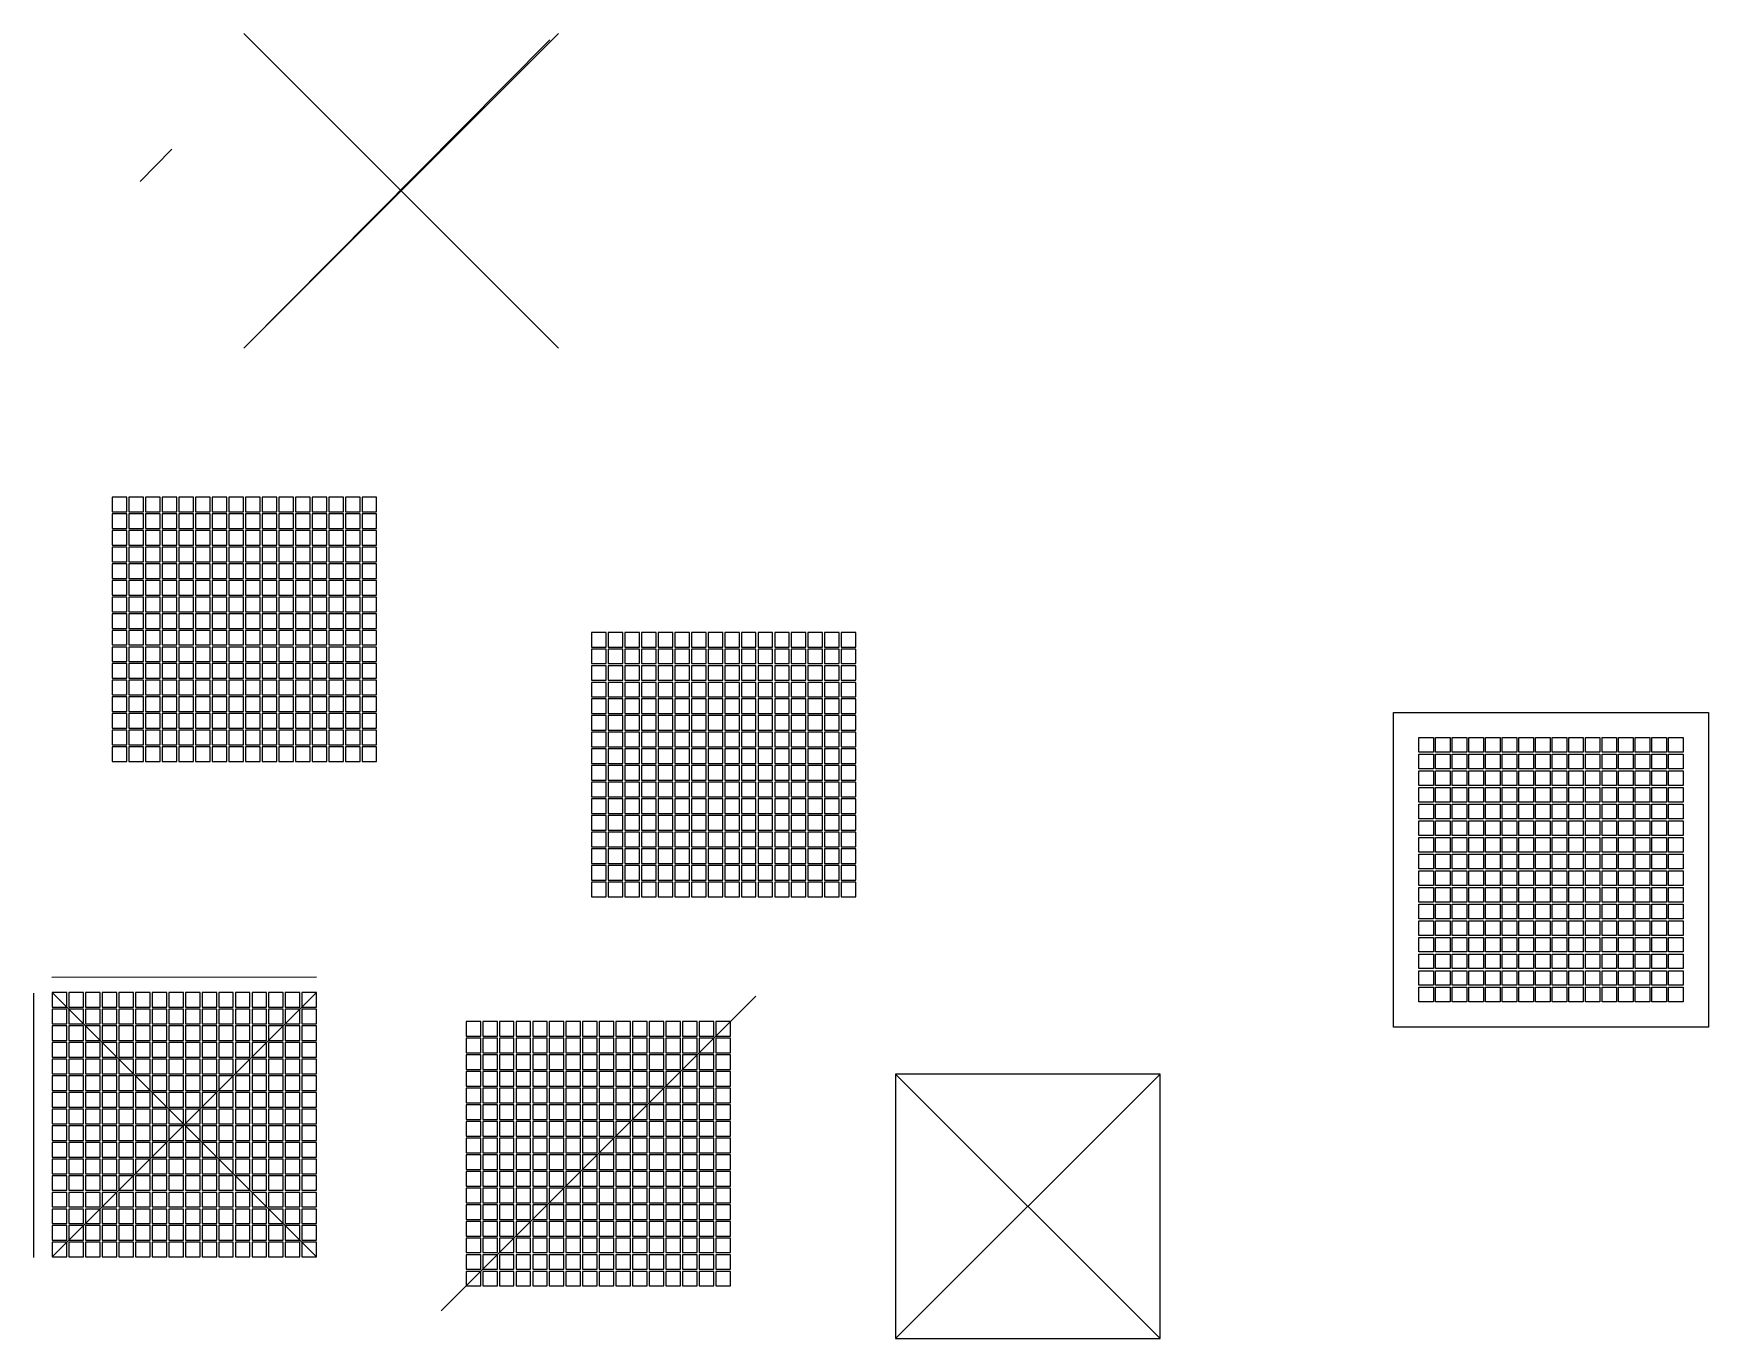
# Model space of a CAD drawing. Header units: inches. Extents: x 0.4 to 40.3, y 1.1 to 32.2.
import ezdxf

# ---------------------------------------------------------------- set-up
doc = ezdxf.new("R2010")
doc.units = ezdxf.units.IN
doc.header["$MEASUREMENT"] = 0

# ---------------------------------------------------------------- blocks, each defined once
blk = doc.blocks.new('*U2')
blk.add_lwpolyline([(-0.17405, -0.17405), (0.17405, -0.17405), (0.17405, 0.17405), (-0.17405, 0.17405)], close=True)
blk = doc.blocks.new('*U3')
at = {"color": 0, "linetype": 'ByBlock', "lineweight": -2, "transparency": 16777216}
for p in [(0, 5.949), (0.3966, 5.949), (0.7932, 5.949), (1.1898, 5.949), (1.5864, 5.949), (1.983, 5.949), (2.3796, 5.949), (2.7762, 5.949), (3.1728, 5.949), (3.5694, 5.949), (3.966, 5.949), (4.3626, 5.949), (4.7592, 5.949), (5.1558, 5.949), (5.5524, 5.949), (5.949, 5.949), (0, 5.5524), (0.3966, 5.5524), (0.7932, 5.5524), (1.1898, 5.5524), (1.5864, 5.5524), (1.983, 5.5524), (2.3796, 5.5524), (2.7762, 5.5524), (3.1728, 5.5524), (3.5694, 5.5524), (3.966, 5.5524), (4.3626, 5.5524), (4.7592, 5.5524), (5.1558, 5.5524), (5.5524, 5.5524), (5.949, 5.5524), (0, 5.1558), (0.3966, 5.1558), (0.7932, 5.1558), (1.1898, 5.1558), (1.5864, 5.1558), (1.983, 5.1558), (2.3796, 5.1558), (2.7762, 5.1558), (3.1728, 5.1558), (3.5694, 5.1558), (3.966, 5.1558), (4.3626, 5.1558), (4.7592, 5.1558), (5.1558, 5.1558), (5.5524, 5.1558), (5.949, 5.1558), (0, 4.7592), (0.3966, 4.7592), (0.7932, 4.7592), (1.1898, 4.7592), (1.5864, 4.7592), (1.983, 4.7592), (2.3796, 4.7592), (2.7762, 4.7592), (3.1728, 4.7592), (3.5694, 4.7592), (3.966, 4.7592), (4.3626, 4.7592), (4.7592, 4.7592), (5.1558, 4.7592), (5.5524, 4.7592), (5.949, 4.7592), (0, 4.3626), (0.3966, 4.3626), (0.7932, 4.3626), (1.1898, 4.3626), (1.5864, 4.3626), (1.983, 4.3626), (2.3796, 4.3626), (2.7762, 4.3626), (3.1728, 4.3626), (3.5694, 4.3626), (3.966, 4.3626), (4.3626, 4.3626), (4.7592, 4.3626), (5.1558, 4.3626), (5.5524, 4.3626), (5.949, 4.3626), (0, 3.966), (0.3966, 3.966), (0.7932, 3.966), (1.1898, 3.966), (1.5864, 3.966), (1.983, 3.966), (2.3796, 3.966), (2.7762, 3.966), (3.1728, 3.966), (3.5694, 3.966), (3.966, 3.966), (4.3626, 3.966), (4.7592, 3.966), (5.1558, 3.966), (5.5524, 3.966), (5.949, 3.966), (0, 3.5694), (0.3966, 3.5694), (0.7932, 3.5694), (1.1898, 3.5694), (1.5864, 3.5694), (1.983, 3.5694), (2.3796, 3.5694), (2.7762, 3.5694), (3.1728, 3.5694), (3.5694, 3.5694), (3.966, 3.5694), (4.3626, 3.5694), (4.7592, 3.5694), (5.1558, 3.5694), (5.5524, 3.5694), (5.949, 3.5694), (0, 3.1728), (0.3966, 3.1728), (0.7932, 3.1728), (1.1898, 3.1728), (1.5864, 3.1728), (1.983, 3.1728), (2.3796, 3.1728), (2.7762, 3.1728), (3.1728, 3.1728), (3.5694, 3.1728), (3.966, 3.1728), (4.3626, 3.1728), (4.7592, 3.1728), (5.1558, 3.1728), (5.5524, 3.1728), (5.949, 3.1728), (0, 2.7762), (0.3966, 2.7762), (0.7932, 2.7762), (1.1898, 2.7762), (1.5864, 2.7762), (1.983, 2.7762), (2.3796, 2.7762), (2.7762, 2.7762), (3.1728, 2.7762), (3.5694, 2.7762), (3.966, 2.7762), (4.3626, 2.7762), (4.7592, 2.7762), (5.1558, 2.7762), (5.5524, 2.7762), (5.949, 2.7762), (0, 2.3796), (0.3966, 2.3796), (0.7932, 2.3796), (1.1898, 2.3796), (1.5864, 2.3796), (1.983, 2.3796), (2.3796, 2.3796), (2.7762, 2.3796), (3.1728, 2.3796), (3.5694, 2.3796), (3.966, 2.3796), (4.3626, 2.3796), (4.7592, 2.3796), (5.1558, 2.3796), (5.5524, 2.3796), (5.949, 2.3796), (0, 1.983), (0.3966, 1.983), (0.7932, 1.983), (1.1898, 1.983), (1.5864, 1.983), (1.983, 1.983), (2.3796, 1.983), (2.7762, 1.983), (3.1728, 1.983), (3.5694, 1.983), (3.966, 1.983), (4.3626, 1.983), (4.7592, 1.983), (5.1558, 1.983), (5.5524, 1.983), (5.949, 1.983), (0, 1.5864), (0.3966, 1.5864), (0.7932, 1.5864), (1.1898, 1.5864), (1.5864, 1.5864), (1.983, 1.5864), (2.3796, 1.5864), (2.7762, 1.5864), (3.1728, 1.5864), (3.5694, 1.5864), (3.966, 1.5864), (4.3626, 1.5864), (4.7592, 1.5864), (5.1558, 1.5864), (5.5524, 1.5864), (5.949, 1.5864), (0, 1.1898), (0.3966, 1.1898), (0.7932, 1.1898), (1.1898, 1.1898), (1.5864, 1.1898), (1.983, 1.1898), (2.3796, 1.1898), (2.7762, 1.1898), (3.1728, 1.1898), (3.5694, 1.1898), (3.966, 1.1898), (4.3626, 1.1898), (4.7592, 1.1898), (5.1558, 1.1898), (5.5524, 1.1898), (5.949, 1.1898), (0, 0.7932), (0.3966, 0.7932), (0.7932, 0.7932), (1.1898, 0.7932), (1.5864, 0.7932), (1.983, 0.7932), (2.3796, 0.7932), (2.7762, 0.7932), (3.1728, 0.7932), (3.5694, 0.7932), (3.966, 0.7932), (4.3626, 0.7932), (4.7592, 0.7932), (5.1558, 0.7932), (5.5524, 0.7932), (5.949, 0.7932), (0, 0.3966), (0.3966, 0.3966), (0.7932, 0.3966), (1.1898, 0.3966), (1.5864, 0.3966), (1.983, 0.3966), (2.3796, 0.3966), (2.7762, 0.3966), (3.1728, 0.3966), (3.5694, 0.3966), (3.966, 0.3966), (4.3626, 0.3966), (4.7592, 0.3966), (5.1558, 0.3966), (5.5524, 0.3966), (5.949, 0.3966), (0, 0), (0.3966, 0), (0.7932, 0), (1.1898, 0), (1.5864, 0), (1.983, 0), (2.3796, 0), (2.7762, 0), (3.1728, 0), (3.5694, 0), (3.966, 0), (4.3626, 0), (4.7592, 0), (5.1558, 0), (5.5524, 0), (5.949, 0)]:
    blk.add_blockref('*U2', p, dxfattribs=at)
blk = doc.blocks.new('*U4')
blk.add_lwpolyline([(-0.17405, -0.17405), (0.17405, -0.17405), (0.17405, 0.17405), (-0.17405, 0.17405)], close=True)
blk = doc.blocks.new('*U5')
at = {"color": 0, "linetype": 'ByBlock', "lineweight": -2, "transparency": 16777216}
for p in [(0, 5.949), (0.3966, 5.949), (0.7932, 5.949), (1.1898, 5.949), (1.5864, 5.949), (1.983, 5.949), (2.3796, 5.949), (2.7762, 5.949), (3.1728, 5.949), (3.5694, 5.949), (3.966, 5.949), (4.3626, 5.949), (4.7592, 5.949), (5.1558, 5.949), (5.5524, 5.949), (5.949, 5.949), (0, 5.5524), (0.3966, 5.5524), (0.7932, 5.5524), (1.1898, 5.5524), (1.5864, 5.5524), (1.983, 5.5524), (2.3796, 5.5524), (2.7762, 5.5524), (3.1728, 5.5524), (3.5694, 5.5524), (3.966, 5.5524), (4.3626, 5.5524), (4.7592, 5.5524), (5.1558, 5.5524), (5.5524, 5.5524), (5.949, 5.5524), (0, 5.1558), (0.3966, 5.1558), (0.7932, 5.1558), (1.1898, 5.1558), (1.5864, 5.1558), (1.983, 5.1558), (2.3796, 5.1558), (2.7762, 5.1558), (3.1728, 5.1558), (3.5694, 5.1558), (3.966, 5.1558), (4.3626, 5.1558), (4.7592, 5.1558), (5.1558, 5.1558), (5.5524, 5.1558), (5.949, 5.1558), (0, 4.7592), (0.3966, 4.7592), (0.7932, 4.7592), (1.1898, 4.7592), (1.5864, 4.7592), (1.983, 4.7592), (2.3796, 4.7592), (2.7762, 4.7592), (3.1728, 4.7592), (3.5694, 4.7592), (3.966, 4.7592), (4.3626, 4.7592), (4.7592, 4.7592), (5.1558, 4.7592), (5.5524, 4.7592), (5.949, 4.7592), (0, 4.3626), (0.3966, 4.3626), (0.7932, 4.3626), (1.1898, 4.3626), (1.5864, 4.3626), (1.983, 4.3626), (2.3796, 4.3626), (2.7762, 4.3626), (3.1728, 4.3626), (3.5694, 4.3626), (3.966, 4.3626), (4.3626, 4.3626), (4.7592, 4.3626), (5.1558, 4.3626), (5.5524, 4.3626), (5.949, 4.3626), (0, 3.966), (0.3966, 3.966), (0.7932, 3.966), (1.1898, 3.966), (1.5864, 3.966), (1.983, 3.966), (2.3796, 3.966), (2.7762, 3.966), (3.1728, 3.966), (3.5694, 3.966), (3.966, 3.966), (4.3626, 3.966), (4.7592, 3.966), (5.1558, 3.966), (5.5524, 3.966), (5.949, 3.966), (0, 3.5694), (0.3966, 3.5694), (0.7932, 3.5694), (1.1898, 3.5694), (1.5864, 3.5694), (1.983, 3.5694), (2.3796, 3.5694), (2.7762, 3.5694), (3.1728, 3.5694), (3.5694, 3.5694), (3.966, 3.5694), (4.3626, 3.5694), (4.7592, 3.5694), (5.1558, 3.5694), (5.5524, 3.5694), (5.949, 3.5694), (0, 3.1728), (0.3966, 3.1728), (0.7932, 3.1728), (1.1898, 3.1728), (1.5864, 3.1728), (1.983, 3.1728), (2.3796, 3.1728), (2.7762, 3.1728), (3.1728, 3.1728), (3.5694, 3.1728), (3.966, 3.1728), (4.3626, 3.1728), (4.7592, 3.1728), (5.1558, 3.1728), (5.5524, 3.1728), (5.949, 3.1728), (0, 2.7762), (0.3966, 2.7762), (0.7932, 2.7762), (1.1898, 2.7762), (1.5864, 2.7762), (1.983, 2.7762), (2.3796, 2.7762), (2.7762, 2.7762), (3.1728, 2.7762), (3.5694, 2.7762), (3.966, 2.7762), (4.3626, 2.7762), (4.7592, 2.7762), (5.1558, 2.7762), (5.5524, 2.7762), (5.949, 2.7762), (0, 2.3796), (0.3966, 2.3796), (0.7932, 2.3796), (1.1898, 2.3796), (1.5864, 2.3796), (1.983, 2.3796), (2.3796, 2.3796), (2.7762, 2.3796), (3.1728, 2.3796), (3.5694, 2.3796), (3.966, 2.3796), (4.3626, 2.3796), (4.7592, 2.3796), (5.1558, 2.3796), (5.5524, 2.3796), (5.949, 2.3796), (0, 1.983), (0.3966, 1.983), (0.7932, 1.983), (1.1898, 1.983), (1.5864, 1.983), (1.983, 1.983), (2.3796, 1.983), (2.7762, 1.983), (3.1728, 1.983), (3.5694, 1.983), (3.966, 1.983), (4.3626, 1.983), (4.7592, 1.983), (5.1558, 1.983), (5.5524, 1.983), (5.949, 1.983), (0, 1.5864), (0.3966, 1.5864), (0.7932, 1.5864), (1.1898, 1.5864), (1.5864, 1.5864), (1.983, 1.5864), (2.3796, 1.5864), (2.7762, 1.5864), (3.1728, 1.5864), (3.5694, 1.5864), (3.966, 1.5864), (4.3626, 1.5864), (4.7592, 1.5864), (5.1558, 1.5864), (5.5524, 1.5864), (5.949, 1.5864), (0, 1.1898), (0.3966, 1.1898), (0.7932, 1.1898), (1.1898, 1.1898), (1.5864, 1.1898), (1.983, 1.1898), (2.3796, 1.1898), (2.7762, 1.1898), (3.1728, 1.1898), (3.5694, 1.1898), (3.966, 1.1898), (4.3626, 1.1898), (4.7592, 1.1898), (5.1558, 1.1898), (5.5524, 1.1898), (5.949, 1.1898), (0, 0.7932), (0.3966, 0.7932), (0.7932, 0.7932), (1.1898, 0.7932), (1.5864, 0.7932), (1.983, 0.7932), (2.3796, 0.7932), (2.7762, 0.7932), (3.1728, 0.7932), (3.5694, 0.7932), (3.966, 0.7932), (4.3626, 0.7932), (4.7592, 0.7932), (5.1558, 0.7932), (5.5524, 0.7932), (5.949, 0.7932), (0, 0.3966), (0.3966, 0.3966), (0.7932, 0.3966), (1.1898, 0.3966), (1.5864, 0.3966), (1.983, 0.3966), (2.3796, 0.3966), (2.7762, 0.3966), (3.1728, 0.3966), (3.5694, 0.3966), (3.966, 0.3966), (4.3626, 0.3966), (4.7592, 0.3966), (5.1558, 0.3966), (5.5524, 0.3966), (5.949, 0.3966), (0, 0), (0.3966, 0), (0.7932, 0), (1.1898, 0), (1.5864, 0), (1.983, 0), (2.3796, 0), (2.7762, 0), (3.1728, 0), (3.5694, 0), (3.966, 0), (4.3626, 0), (4.7592, 0), (5.1558, 0), (5.5524, 0), (5.949, 0)]:
    blk.add_blockref('*U4', p, dxfattribs=at)
blk = doc.blocks.new('*U8')
at = {"color": 244, "true_color": 0x991b1e}
blk.add_lwpolyline([(0.17405, -0.17405), (0.17405, 0.17405), (-0.17405, 0.17405), (-0.17405, -0.17405)], close=True, dxfattribs=at)
blk = doc.blocks.new('*U9')
at = {"color": 0, "linetype": 'ByBlock', "lineweight": -2, "transparency": 16777216}
for p in [(0, 5.949), (0.3966, 5.949), (0.7932, 5.949), (1.1898, 5.949), (1.5864, 5.949), (1.983, 5.949), (2.3796, 5.949), (2.7762, 5.949), (3.1728, 5.949), (3.5694, 5.949), (3.966, 5.949), (4.3626, 5.949), (4.7592, 5.949), (5.1558, 5.949), (5.5524, 5.949), (5.949, 5.949), (0, 5.5524), (0.3966, 5.5524), (0.7932, 5.5524), (1.1898, 5.5524), (1.5864, 5.5524), (1.983, 5.5524), (2.3796, 5.5524), (2.7762, 5.5524), (3.1728, 5.5524), (3.5694, 5.5524), (3.966, 5.5524), (4.3626, 5.5524), (4.7592, 5.5524), (5.1558, 5.5524), (5.5524, 5.5524), (5.949, 5.5524), (0, 5.1558), (0.3966, 5.1558), (0.7932, 5.1558), (1.1898, 5.1558), (1.5864, 5.1558), (1.983, 5.1558), (2.3796, 5.1558), (2.7762, 5.1558), (3.1728, 5.1558), (3.5694, 5.1558), (3.966, 5.1558), (4.3626, 5.1558), (4.7592, 5.1558), (5.1558, 5.1558), (5.5524, 5.1558), (5.949, 5.1558), (0, 4.7592), (0.3966, 4.7592), (0.7932, 4.7592), (1.1898, 4.7592), (1.5864, 4.7592), (1.983, 4.7592), (2.3796, 4.7592), (2.7762, 4.7592), (3.1728, 4.7592), (3.5694, 4.7592), (3.966, 4.7592), (4.3626, 4.7592), (4.7592, 4.7592), (5.1558, 4.7592), (5.5524, 4.7592), (5.949, 4.7592), (0, 4.3626), (0.3966, 4.3626), (0.7932, 4.3626), (1.1898, 4.3626), (1.5864, 4.3626), (1.983, 4.3626), (2.3796, 4.3626), (2.7762, 4.3626), (3.1728, 4.3626), (3.5694, 4.3626), (3.966, 4.3626), (4.3626, 4.3626), (4.7592, 4.3626), (5.1558, 4.3626), (5.5524, 4.3626), (5.949, 4.3626), (0, 3.966), (0.3966, 3.966), (0.7932, 3.966), (1.1898, 3.966), (1.5864, 3.966), (1.983, 3.966), (2.3796, 3.966), (2.7762, 3.966), (3.1728, 3.966), (3.5694, 3.966), (3.966, 3.966), (4.3626, 3.966), (4.7592, 3.966), (5.1558, 3.966), (5.5524, 3.966), (5.949, 3.966), (0, 3.5694), (0.3966, 3.5694), (0.7932, 3.5694), (1.1898, 3.5694), (1.5864, 3.5694), (1.983, 3.5694), (2.3796, 3.5694), (2.7762, 3.5694), (3.1728, 3.5694), (3.5694, 3.5694), (3.966, 3.5694), (4.3626, 3.5694), (4.7592, 3.5694), (5.1558, 3.5694), (5.5524, 3.5694), (5.949, 3.5694), (0, 3.1728), (0.3966, 3.1728), (0.7932, 3.1728), (1.1898, 3.1728), (1.5864, 3.1728), (1.983, 3.1728), (2.3796, 3.1728), (2.7762, 3.1728), (3.1728, 3.1728), (3.5694, 3.1728), (3.966, 3.1728), (4.3626, 3.1728), (4.7592, 3.1728), (5.1558, 3.1728), (5.5524, 3.1728), (5.949, 3.1728), (0, 2.7762), (0.3966, 2.7762), (0.7932, 2.7762), (1.1898, 2.7762), (1.5864, 2.7762), (1.983, 2.7762), (2.3796, 2.7762), (2.7762, 2.7762), (3.1728, 2.7762), (3.5694, 2.7762), (3.966, 2.7762), (4.3626, 2.7762), (4.7592, 2.7762), (5.1558, 2.7762), (5.5524, 2.7762), (5.949, 2.7762), (0, 2.3796), (0.3966, 2.3796), (0.7932, 2.3796), (1.1898, 2.3796), (1.5864, 2.3796), (1.983, 2.3796), (2.3796, 2.3796), (2.7762, 2.3796), (3.1728, 2.3796), (3.5694, 2.3796), (3.966, 2.3796), (4.3626, 2.3796), (4.7592, 2.3796), (5.1558, 2.3796), (5.5524, 2.3796), (5.949, 2.3796), (0, 1.983), (0.3966, 1.983), (0.7932, 1.983), (1.1898, 1.983), (1.5864, 1.983), (1.983, 1.983), (2.3796, 1.983), (2.7762, 1.983), (3.1728, 1.983), (3.5694, 1.983), (3.966, 1.983), (4.3626, 1.983), (4.7592, 1.983), (5.1558, 1.983), (5.5524, 1.983), (5.949, 1.983), (0, 1.5864), (0.3966, 1.5864), (0.7932, 1.5864), (1.1898, 1.5864), (1.5864, 1.5864), (1.983, 1.5864), (2.3796, 1.5864), (2.7762, 1.5864), (3.1728, 1.5864), (3.5694, 1.5864), (3.966, 1.5864), (4.3626, 1.5864), (4.7592, 1.5864), (5.1558, 1.5864), (5.5524, 1.5864), (5.949, 1.5864), (0, 1.1898), (0.3966, 1.1898), (0.7932, 1.1898), (1.1898, 1.1898), (1.5864, 1.1898), (1.983, 1.1898), (2.3796, 1.1898), (2.7762, 1.1898), (3.1728, 1.1898), (3.5694, 1.1898), (3.966, 1.1898), (4.3626, 1.1898), (4.7592, 1.1898), (5.1558, 1.1898), (5.5524, 1.1898), (5.949, 1.1898), (0, 0.7932), (0.3966, 0.7932), (0.7932, 0.7932), (1.1898, 0.7932), (1.5864, 0.7932), (1.983, 0.7932), (2.3796, 0.7932), (2.7762, 0.7932), (3.1728, 0.7932), (3.5694, 0.7932), (3.966, 0.7932), (4.3626, 0.7932), (4.7592, 0.7932), (5.1558, 0.7932), (5.5524, 0.7932), (5.949, 0.7932), (0, 0.3966), (0.3966, 0.3966), (0.7932, 0.3966), (1.1898, 0.3966), (1.5864, 0.3966), (1.983, 0.3966), (2.3796, 0.3966), (2.7762, 0.3966), (3.1728, 0.3966), (3.5694, 0.3966), (3.966, 0.3966), (4.3626, 0.3966), (4.7592, 0.3966), (5.1558, 0.3966), (5.5524, 0.3966), (5.949, 0.3966), (0, 0), (0.3966, 0), (0.7932, 0), (1.1898, 0), (1.5864, 0), (1.983, 0), (2.3796, 0), (2.7762, 0), (3.1728, 0), (3.5694, 0), (3.966, 0), (4.3626, 0), (4.7592, 0), (5.1558, 0), (5.5524, 0), (5.949, 0)]:
    blk.add_blockref('*U8', p, dxfattribs=at)
blk = doc.blocks.new('*U12')
at = {"color": 244, "true_color": 0x991b1e}
blk.add_lwpolyline([(-0.17405, -0.17405), (0.17405, -0.17405), (0.17405, 0.17405), (-0.17405, 0.17405)], close=True, dxfattribs=at)
blk = doc.blocks.new('*U13')
at = {"color": 0, "linetype": 'ByBlock', "lineweight": -2, "transparency": 16777216}
for p in [(0, 0), (0.3966, 0), (0.7932, 0), (1.1898, 0), (1.5864, 0), (1.983, 0), (2.3796, 0), (2.7762, 0), (3.1728, 0), (3.5694, 0), (3.966, 0), (4.3626, 0), (4.7592, 0), (5.1558, 0), (5.5524, 0), (5.949, 0), (0, -0.3966), (0.3966, -0.3966), (0.7932, -0.3966), (1.1898, -0.3966), (1.5864, -0.3966), (1.983, -0.3966), (2.3796, -0.3966), (2.7762, -0.3966), (3.1728, -0.3966), (3.5694, -0.3966), (3.966, -0.3966), (4.3626, -0.3966), (4.7592, -0.3966), (5.1558, -0.3966), (5.5524, -0.3966), (5.949, -0.3966), (0, -0.7932), (0.3966, -0.7932), (0.7932, -0.7932), (1.1898, -0.7932), (1.5864, -0.7932), (1.983, -0.7932), (2.3796, -0.7932), (2.7762, -0.7932), (3.1728, -0.7932), (3.5694, -0.7932), (3.966, -0.7932), (4.3626, -0.7932), (4.7592, -0.7932), (5.1558, -0.7932), (5.5524, -0.7932), (5.949, -0.7932), (0, -1.1898), (0.3966, -1.1898), (0.7932, -1.1898), (1.1898, -1.1898), (1.5864, -1.1898), (1.983, -1.1898), (2.3796, -1.1898), (2.7762, -1.1898), (3.1728, -1.1898), (3.5694, -1.1898), (3.966, -1.1898), (4.3626, -1.1898), (4.7592, -1.1898), (5.1558, -1.1898), (5.5524, -1.1898), (5.949, -1.1898), (0, -1.5864), (0.3966, -1.5864), (0.7932, -1.5864), (1.1898, -1.5864), (1.5864, -1.5864), (1.983, -1.5864), (2.3796, -1.5864), (2.7762, -1.5864), (3.1728, -1.5864), (3.5694, -1.5864), (3.966, -1.5864), (4.3626, -1.5864), (4.7592, -1.5864), (5.1558, -1.5864), (5.5524, -1.5864), (5.949, -1.5864), (0, -1.983), (0.3966, -1.983), (0.7932, -1.983), (1.1898, -1.983), (1.5864, -1.983), (1.983, -1.983), (2.3796, -1.983), (2.7762, -1.983), (3.1728, -1.983), (3.5694, -1.983), (3.966, -1.983), (4.3626, -1.983), (4.7592, -1.983), (5.1558, -1.983), (5.5524, -1.983), (5.949, -1.983), (0, -2.3796), (0.3966, -2.3796), (0.7932, -2.3796), (1.1898, -2.3796), (1.5864, -2.3796), (1.983, -2.3796), (2.3796, -2.3796), (2.7762, -2.3796), (3.1728, -2.3796), (3.5694, -2.3796), (3.966, -2.3796), (4.3626, -2.3796), (4.7592, -2.3796), (5.1558, -2.3796), (5.5524, -2.3796), (5.949, -2.3796), (0, -2.7762), (0.3966, -2.7762), (0.7932, -2.7762), (1.1898, -2.7762), (1.5864, -2.7762), (1.983, -2.7762), (2.3796, -2.7762), (2.7762, -2.7762), (3.1728, -2.7762), (3.5694, -2.7762), (3.966, -2.7762), (4.3626, -2.7762), (4.7592, -2.7762), (5.1558, -2.7762), (5.5524, -2.7762), (5.949, -2.7762), (0, -3.1728), (0.3966, -3.1728), (0.7932, -3.1728), (1.1898, -3.1728), (1.5864, -3.1728), (1.983, -3.1728), (2.3796, -3.1728), (2.7762, -3.1728), (3.1728, -3.1728), (3.5694, -3.1728), (3.966, -3.1728), (4.3626, -3.1728), (4.7592, -3.1728), (5.1558, -3.1728), (5.5524, -3.1728), (5.949, -3.1728), (0, -3.5694), (0.3966, -3.5694), (0.7932, -3.5694), (1.1898, -3.5694), (1.5864, -3.5694), (1.983, -3.5694), (2.3796, -3.5694), (2.7762, -3.5694), (3.1728, -3.5694), (3.5694, -3.5694), (3.966, -3.5694), (4.3626, -3.5694), (4.7592, -3.5694), (5.1558, -3.5694), (5.5524, -3.5694), (5.949, -3.5694), (0, -3.966), (0.3966, -3.966), (0.7932, -3.966), (1.1898, -3.966), (1.5864, -3.966), (1.983, -3.966), (2.3796, -3.966), (2.7762, -3.966), (3.1728, -3.966), (3.5694, -3.966), (3.966, -3.966), (4.3626, -3.966), (4.7592, -3.966), (5.1558, -3.966), (5.5524, -3.966), (5.949, -3.966), (0, -4.3626), (0.3966, -4.3626), (0.7932, -4.3626), (1.1898, -4.3626), (1.5864, -4.3626), (1.983, -4.3626), (2.3796, -4.3626), (2.7762, -4.3626), (3.1728, -4.3626), (3.5694, -4.3626), (3.966, -4.3626), (4.3626, -4.3626), (4.7592, -4.3626), (5.1558, -4.3626), (5.5524, -4.3626), (5.949, -4.3626), (0, -4.7592), (0.3966, -4.7592), (0.7932, -4.7592), (1.1898, -4.7592), (1.5864, -4.7592), (1.983, -4.7592), (2.3796, -4.7592), (2.7762, -4.7592), (3.1728, -4.7592), (3.5694, -4.7592), (3.966, -4.7592), (4.3626, -4.7592), (4.7592, -4.7592), (5.1558, -4.7592), (5.5524, -4.7592), (5.949, -4.7592), (0, -5.1558), (0.3966, -5.1558), (0.7932, -5.1558), (1.1898, -5.1558), (1.5864, -5.1558), (1.983, -5.1558), (2.3796, -5.1558), (2.7762, -5.1558), (3.1728, -5.1558), (3.5694, -5.1558), (3.966, -5.1558), (4.3626, -5.1558), (4.7592, -5.1558), (5.1558, -5.1558), (5.5524, -5.1558), (5.949, -5.1558), (0, -5.5524), (0.3966, -5.5524), (0.7932, -5.5524), (1.1898, -5.5524), (1.5864, -5.5524), (1.983, -5.5524), (2.3796, -5.5524), (2.7762, -5.5524), (3.1728, -5.5524), (3.5694, -5.5524), (3.966, -5.5524), (4.3626, -5.5524), (4.7592, -5.5524), (5.1558, -5.5524), (5.5524, -5.5524), (5.949, -5.5524), (0, -5.949), (0.3966, -5.949), (0.7932, -5.949), (1.1898, -5.949), (1.5864, -5.949), (1.983, -5.949), (2.3796, -5.949), (2.7762, -5.949), (3.1728, -5.949), (3.5694, -5.949), (3.966, -5.949), (4.3626, -5.949), (4.7592, -5.949), (5.1558, -5.949), (5.5524, -5.949), (5.949, -5.949)]:
    blk.add_blockref('*U12', p, dxfattribs=at)
blk = doc.blocks.new('*U14')
at = {"extrusion": (0, 0, -1)}
blk.add_lwpolyline([(0.17405, 0.17405), (-0.17405, 0.17405), (-0.17405, -0.17405), (0.17405, -0.17405)], close=True, dxfattribs=at)
blk = doc.blocks.new('*U15')
at = {"color": 0, "linetype": 'ByBlock', "lineweight": -2, "transparency": 16777216}
for p in [(-5.949, 5.949), (-5.5524, 5.949), (-5.1558, 5.949), (-4.7592, 5.949), (-4.3626, 5.949), (-3.966, 5.949), (-3.5694, 5.949), (-3.1728, 5.949), (-2.7762, 5.949), (-2.3796, 5.949), (-1.983, 5.949), (-1.5864, 5.949), (-1.1898, 5.949), (-0.7932, 5.949), (-0.3966, 5.949), (0, 5.949), (-5.949, 5.5524), (-5.5524, 5.5524), (-5.1558, 5.5524), (-4.7592, 5.5524), (-4.3626, 5.5524), (-3.966, 5.5524), (-3.5694, 5.5524), (-3.1728, 5.5524), (-2.7762, 5.5524), (-2.3796, 5.5524), (-1.983, 5.5524), (-1.5864, 5.5524), (-1.1898, 5.5524), (-0.7932, 5.5524), (-0.3966, 5.5524), (0, 5.5524), (-5.949, 5.1558), (-5.5524, 5.1558), (-5.1558, 5.1558), (-4.7592, 5.1558), (-4.3626, 5.1558), (-3.966, 5.1558), (-3.5694, 5.1558), (-3.1728, 5.1558), (-2.7762, 5.1558), (-2.3796, 5.1558), (-1.983, 5.1558), (-1.5864, 5.1558), (-1.1898, 5.1558), (-0.7932, 5.1558), (-0.3966, 5.1558), (0, 5.1558), (-5.949, 4.7592), (-5.5524, 4.7592), (-5.1558, 4.7592), (-4.7592, 4.7592), (-4.3626, 4.7592), (-3.966, 4.7592), (-3.5694, 4.7592), (-3.1728, 4.7592), (-2.7762, 4.7592), (-2.3796, 4.7592), (-1.983, 4.7592), (-1.5864, 4.7592), (-1.1898, 4.7592), (-0.7932, 4.7592), (-0.3966, 4.7592), (0, 4.7592), (-5.949, 4.3626), (-5.5524, 4.3626), (-5.1558, 4.3626), (-4.7592, 4.3626), (-4.3626, 4.3626), (-3.966, 4.3626), (-3.5694, 4.3626), (-3.1728, 4.3626), (-2.7762, 4.3626), (-2.3796, 4.3626), (-1.983, 4.3626), (-1.5864, 4.3626), (-1.1898, 4.3626), (-0.7932, 4.3626), (-0.3966, 4.3626), (0, 4.3626), (-5.949, 3.966), (-5.5524, 3.966), (-5.1558, 3.966), (-4.7592, 3.966), (-4.3626, 3.966), (-3.966, 3.966), (-3.5694, 3.966), (-3.1728, 3.966), (-2.7762, 3.966), (-2.3796, 3.966), (-1.983, 3.966), (-1.5864, 3.966), (-1.1898, 3.966), (-0.7932, 3.966), (-0.3966, 3.966), (0, 3.966), (-5.949, 3.5694), (-5.5524, 3.5694), (-5.1558, 3.5694), (-4.7592, 3.5694), (-4.3626, 3.5694), (-3.966, 3.5694), (-3.5694, 3.5694), (-3.1728, 3.5694), (-2.7762, 3.5694), (-2.3796, 3.5694), (-1.983, 3.5694), (-1.5864, 3.5694), (-1.1898, 3.5694), (-0.7932, 3.5694), (-0.3966, 3.5694), (0, 3.5694), (-5.949, 3.1728), (-5.5524, 3.1728), (-5.1558, 3.1728), (-4.7592, 3.1728), (-4.3626, 3.1728), (-3.966, 3.1728), (-3.5694, 3.1728), (-3.1728, 3.1728), (-2.7762, 3.1728), (-2.3796, 3.1728), (-1.983, 3.1728), (-1.5864, 3.1728), (-1.1898, 3.1728), (-0.7932, 3.1728), (-0.3966, 3.1728), (0, 3.1728), (-5.949, 2.7762), (-5.5524, 2.7762), (-5.1558, 2.7762), (-4.7592, 2.7762), (-4.3626, 2.7762), (-3.966, 2.7762), (-3.5694, 2.7762), (-3.1728, 2.7762), (-2.7762, 2.7762), (-2.3796, 2.7762), (-1.983, 2.7762), (-1.5864, 2.7762), (-1.1898, 2.7762), (-0.7932, 2.7762), (-0.3966, 2.7762), (0, 2.7762), (-5.949, 2.3796), (-5.5524, 2.3796), (-5.1558, 2.3796), (-4.7592, 2.3796), (-4.3626, 2.3796), (-3.966, 2.3796), (-3.5694, 2.3796), (-3.1728, 2.3796), (-2.7762, 2.3796), (-2.3796, 2.3796), (-1.983, 2.3796), (-1.5864, 2.3796), (-1.1898, 2.3796), (-0.7932, 2.3796), (-0.3966, 2.3796), (0, 2.3796), (-5.949, 1.983), (-5.5524, 1.983), (-5.1558, 1.983), (-4.7592, 1.983), (-4.3626, 1.983), (-3.966, 1.983), (-3.5694, 1.983), (-3.1728, 1.983), (-2.7762, 1.983), (-2.3796, 1.983), (-1.983, 1.983), (-1.5864, 1.983), (-1.1898, 1.983), (-0.7932, 1.983), (-0.3966, 1.983), (0, 1.983), (-5.949, 1.5864), (-5.5524, 1.5864), (-5.1558, 1.5864), (-4.7592, 1.5864), (-4.3626, 1.5864), (-3.966, 1.5864), (-3.5694, 1.5864), (-3.1728, 1.5864), (-2.7762, 1.5864), (-2.3796, 1.5864), (-1.983, 1.5864), (-1.5864, 1.5864), (-1.1898, 1.5864), (-0.7932, 1.5864), (-0.3966, 1.5864), (0, 1.5864), (-5.949, 1.1898), (-5.5524, 1.1898), (-5.1558, 1.1898), (-4.7592, 1.1898), (-4.3626, 1.1898), (-3.966, 1.1898), (-3.5694, 1.1898), (-3.1728, 1.1898), (-2.7762, 1.1898), (-2.3796, 1.1898), (-1.983, 1.1898), (-1.5864, 1.1898), (-1.1898, 1.1898), (-0.7932, 1.1898), (-0.3966, 1.1898), (0, 1.1898), (-5.949, 0.7932), (-5.5524, 0.7932), (-5.1558, 0.7932), (-4.7592, 0.7932), (-4.3626, 0.7932), (-3.966, 0.7932), (-3.5694, 0.7932), (-3.1728, 0.7932), (-2.7762, 0.7932), (-2.3796, 0.7932), (-1.983, 0.7932), (-1.5864, 0.7932), (-1.1898, 0.7932), (-0.7932, 0.7932), (-0.3966, 0.7932), (0, 0.7932), (-5.949, 0.3966), (-5.5524, 0.3966), (-5.1558, 0.3966), (-4.7592, 0.3966), (-4.3626, 0.3966), (-3.966, 0.3966), (-3.5694, 0.3966), (-3.1728, 0.3966), (-2.7762, 0.3966), (-2.3796, 0.3966), (-1.983, 0.3966), (-1.5864, 0.3966), (-1.1898, 0.3966), (-0.7932, 0.3966), (-0.3966, 0.3966), (0, 0.3966), (-5.949, 0), (-5.5524, 0), (-5.1558, 0), (-4.7592, 0), (-4.3626, 0), (-3.966, 0), (-3.5694, 0), (-3.1728, 0), (-2.7762, 0), (-2.3796, 0), (-1.983, 0), (-1.5864, 0), (-1.1898, 0), (-0.7932, 0), (-0.3966, 0), (0, 0)]:
    blk.add_blockref('*U14', p, dxfattribs=at)

msp = doc.modelspace()

# ---------------------------------------------------------------- linework, layer by layer
at = {"color": 165, "true_color": 0x5e67af, "extrusion": (0, 0, -1)}
msp.add_line((12.93, 32.197, -1.15), (5.43, 24.697, -1.15), dxfattribs=at)
at = {"color": 18, "true_color": 0x000000, "extrusion": (0, 0, -1)}
for p, q in [((12.93, 24.697, -2.2), (5.43, 32.197, -2.2)), ((12.93, 32.197, -1.15), (5.43, 24.697, -1.15)), ((12.72, 32.049, -2.2), (5.43, 24.697, -2.2)), ((3.718, 29.438, -1.15), (2.959, 28.672, -2.2))]:
    msp.add_line(p, q, dxfattribs=at)
for p, q in [((0.86, 9.713), (7.159, 9.725)), ((0.422, 9.334), (0.422, 3.035)), ((10.129, 1.764), (17.629, 9.263)), ((20.954, 7.404), (27.254, 1.105)), ((20.954, 1.105), (27.254, 7.404))]:
    msp.add_line(p, q)
at = {"color": 244, "true_color": 0x991b1e}
for p, q in [((0.867, 9.346), (7.165, 3.049)), ((0.867, 3.049), (7.165, 9.346))]:
    msp.add_line(p, q, dxfattribs=at)
at = {"extrusion": (0, 0, -1)}
msp.add_lwpolyline([(-32.818, 16.022), (-40.318, 16.022), (-40.318, 8.522), (-32.818, 8.522)], close=True, dxfattribs=at)
msp.add_lwpolyline([(20.954, 1.105), (27.254, 1.105), (27.254, 7.404), (20.954, 7.404)], close=True)

# ---------------------------------------------------------------- block references
at = {"color": 244, "true_color": 0x991b1e}
for name, p in [('*U9', (2.472, 15.026, 1)), ('*U13', (13.887, 17.754, 0.05))]:
    msp.add_blockref(name, p, dxfattribs=at)
for name, p in [('*U15', (39.542, 9.298)), ('*U3', (1.041, 3.223)), ('*U5', (10.899, 2.531))]:
    msp.add_blockref(name, p)

doc.saveas('drawing.dxf')
